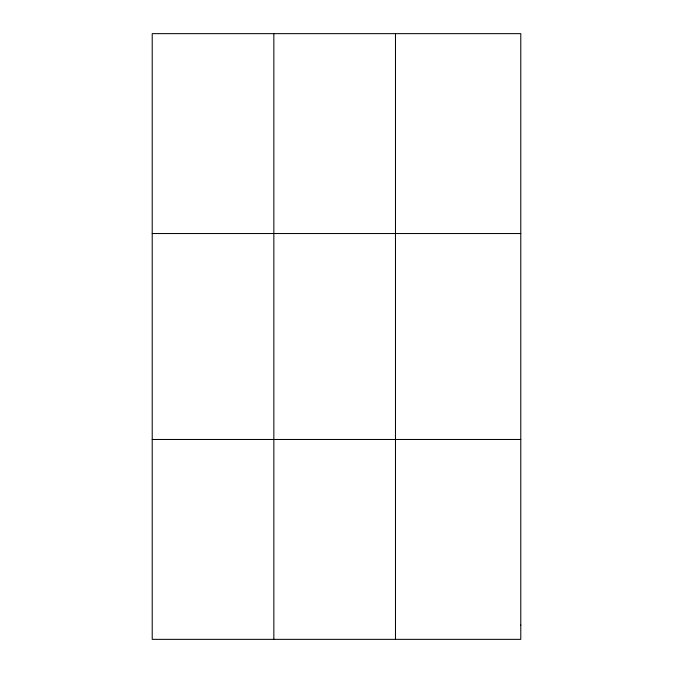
<?xml version="1.0" encoding="UTF-8"?>
<svg xmlns="http://www.w3.org/2000/svg" width="673" height="673" viewBox="0 0 673 673"><rect width="100%" height="100%" fill="white"/><g stroke="black" fill="none" stroke-linecap="round" stroke-linejoin="round"><path stroke-width="1.01" d="M273.844 639.35L273.844 33.65M395.472 639.35L395.472 33.65M152.216 233.531L520.784 233.531M152.216 439.469L520.784 439.469M520.784 625.074L520.784 639.35L152.216 639.35L152.216 33.65L520.784 33.65L520.784 625.074"/></g></svg>
